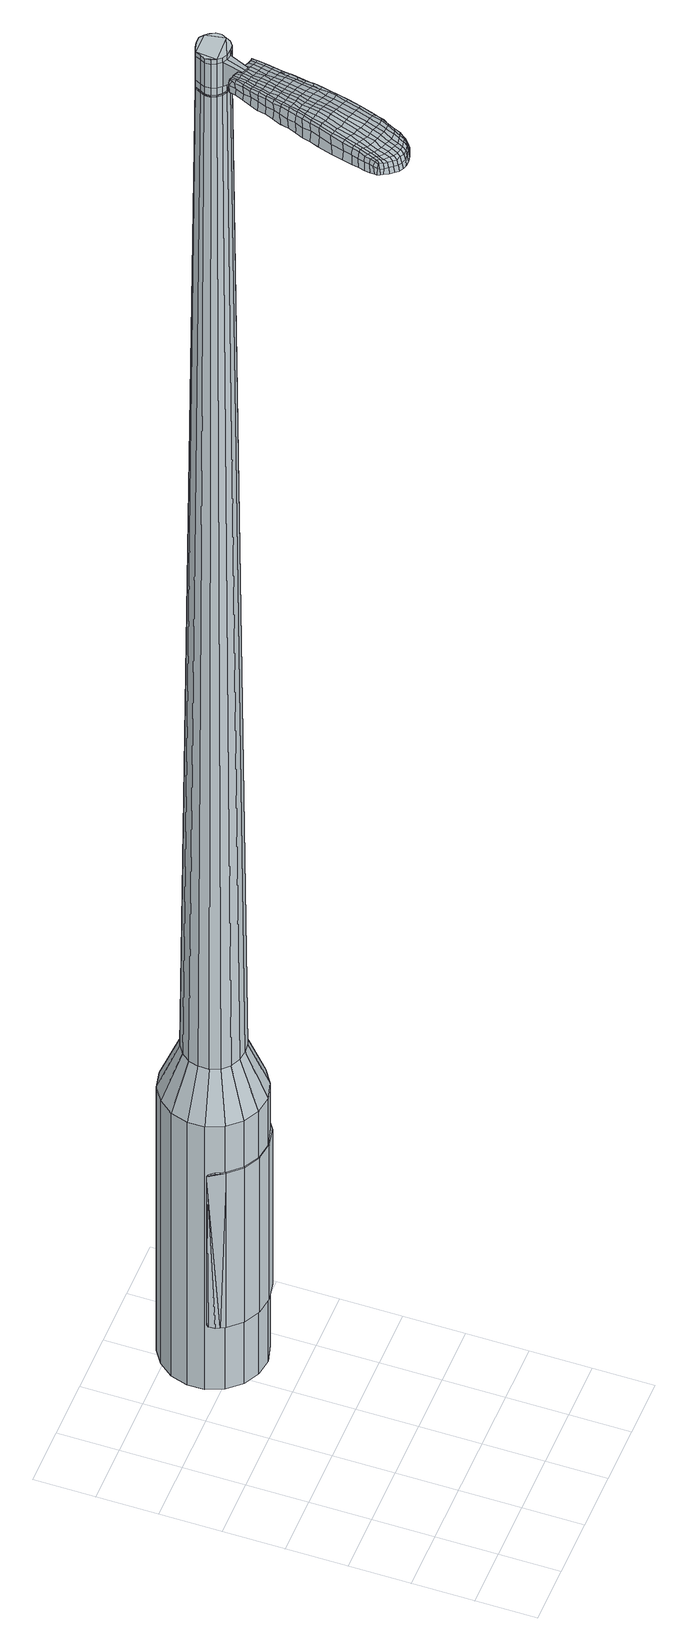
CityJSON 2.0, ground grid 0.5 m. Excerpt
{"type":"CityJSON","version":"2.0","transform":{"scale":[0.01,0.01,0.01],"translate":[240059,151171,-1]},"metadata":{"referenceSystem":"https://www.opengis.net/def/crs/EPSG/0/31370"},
"CityObjects":{
"object1":{"type":"GenericCityObject","attributes":{"cluster":842,"mean_distance_to_centroid":0.301,"new_centroid_x":240060.2,"new_centroid_y":151173.73,"mean_distance_to_camera":10.91,"H1":6.86,"H2":7.98,"Z_final":113.14,"cluster2":-1,"proj_x":240053.12,"proj_y":151171.48,"id_line":92975,"bearing_l":342.41,"distance":7.44,"orientation":"right","G_obj":252.41},"geometry":[{"type":"MultiSurface","lod":"2","boundaries":[[[0,1,2,3]],[[1,4,5,2]],[[4,6,7,5]],[[6,8,9,7]],[[8,10,11,9]],[[10,12,13,11]],[[12,14,15,13]],[[14,16,17,15]],[[16,18,19,17]],[[18,20,21,19]],[[20,22,23,21]],[[22,24,25,23]],[[24,26,27,25]],[[26,28,29,27]],[[28,30,31,29]],[[30,32,33,31]],[[32,34,35,33]],[[34,0,3,35]],[[36,37,38,39]],[[38,40,41,42]],[[41,43,42]],[[42,44,45,46]],[[45,47,46]],[[46,48,49,50]],[[49,51,50]],[[42,46,50,38]],[[50,52,39,38]],[[53,36,39]],[[2,5,7,35]],[[7,9,11,15]],[[11,13,15]],[[15,17,19,23]],[[19,21,23]],[[23,25,27,31]],[[27,29,31]],[[15,23,31,7]],[[31,33,35,7]],[[3,2,35]],[[1,0,54,55]],[[0,34,56,54]],[[34,32,57,56]],[[32,30,58,57]],[[30,28,59,58]],[[28,26,60,59]],[[26,24,61,60]],[[24,22,62,61]],[[22,20,63,62]],[[20,18,64,63]],[[18,16,65,64]],[[16,14,66,65]],[[14,12,67,66]],[[12,10,68,67]],[[10,8,69,68]],[[8,6,70,69]],[[6,4,71,70]],[[4,1,55,71]],[[55,54,72,73]],[[54,56,74,72]],[[56,57,75,74]],[[57,58,76,75]],[[58,59,77,76]],[[59,60,78,77]],[[60,61,79,78]],[[61,62,80,79]],[[62,63,81,80]],[[63,64,82,81]],[[64,65,83,82]],[[65,66,84,83]],[[66,67,85,84]],[[67,68,86,85]],[[68,69,87,86]],[[69,70,88,87]],[[70,71,89,88]],[[71,55,73,89]],[[90,91,92,93]],[[94,95,91,90]],[[96,97,95,94]],[[98,99,97,96]],[[77,100,99,98]],[[101,102,100,77]],[[103,104,102,101]],[[105,106,104,103]],[[107,108,106,105]],[[109,110,108,107]],[[83,111,110,109]],[[112,113,111,83]],[[114,115,113,112]],[[86,116,115,114]],[[117,118,116,86]],[[119,120,118,117]],[[121,122,120,119]],[[93,92,122,121]],[[123,124,125,126]],[[127,123,126,128]],[[129,127,128,130]],[[131,129,130,132]],[[133,131,132,134]],[[135,133,134,136]],[[137,135,136,138]],[[139,137,138,140]],[[141,139,140,142]],[[143,141,142,144]],[[145,143,144,146]],[[147,145,146,148]],[[149,147,148,150]],[[151,149,150,152]],[[153,151,152,154]],[[155,153,154,156]],[[73,72,90,93]],[[72,74,94,90]],[[74,75,96,94]],[[75,76,98,96]],[[76,77,98]],[[78,101,77]],[[78,79,103,101]],[[79,80,105,103]],[[80,81,107,105]],[[81,82,109,107]],[[82,83,109]],[[84,112,83]],[[84,85,114,112]],[[85,86,114]],[[87,117,86]],[[87,88,119,117]],[[88,89,121,119]],[[89,73,93,121]],[[157,158,92,91]],[[158,159,122,92]],[[159,160,120,122]],[[160,161,118,120]],[[161,116,118]],[[162,115,116]],[[162,163,113,115]],[[163,111,113]],[[164,110,111]],[[164,165,108,110]],[[165,166,106,108]],[[166,167,104,106]],[[167,168,102,104]],[[168,100,102]],[[169,99,100]],[[169,170,97,99]],[[170,171,95,97]],[[171,157,91,95]],[[39,52,155,172]],[[158,157,173,156]],[[53,39,172,124]],[[157,171,125,173]],[[36,53,124,123]],[[171,170,126,125]],[[37,36,123,127]],[[170,169,128,126]],[[38,37,127,129]],[[169,100,130,128]],[[40,38,129,131]],[[100,168,132,130]],[[41,40,131,133]],[[168,167,134,132]],[[43,41,133,135]],[[167,166,136,134]],[[42,43,135,137]],[[166,165,138,136]],[[44,42,137,139]],[[165,164,140,138]],[[45,44,139,141]],[[164,111,142,140]],[[47,45,141,143]],[[111,163,144,142]],[[46,47,143,145]],[[163,162,146,144]],[[48,46,145,147]],[[162,116,148,146]],[[49,48,147,149]],[[116,161,150,148]],[[51,49,149,151]],[[161,160,152,150]],[[50,51,151,153]],[[160,159,154,152]],[[52,50,153,155]],[[159,158,156,154]],[[155,156,174,175]],[[156,173,176,174]],[[173,125,177,176]],[[125,124,178,177]],[[124,172,179,178]],[[172,155,175,179]],[[180,181,182,183]],[[184,180,183,185]],[[180,184,186,187]],[[181,180,187,188]],[[189,190,191,192]],[[193,189,192,194]],[[189,193,195,196]],[[190,189,196,197]],[[198,199,200,201]],[[202,198,201,203]],[[198,202,204,205]],[[199,198,205,206]],[[207,208,209,210]],[[211,207,210,212]],[[207,211,213,214]],[[208,207,214,215]],[[216,217,218,219]],[[220,216,219,221]],[[216,220,222,223]],[[217,216,223,224]],[[225,226,227,228]],[[229,225,228,230]],[[225,229,231,232]],[[226,225,232,233]],[[234,235,236,237]],[[226,234,237,227]],[[234,226,233,238]],[[235,234,238,239]],[[240,241,242,243]],[[235,240,243,236]],[[240,235,239,244]],[[241,240,244,245]],[[246,184,185,247]],[[241,246,247,242]],[[246,241,245,248]],[[184,246,248,186]],[[249,250,251,252]],[[253,249,252,254]],[[249,253,255,256]],[[250,249,256,257]],[[258,259,260,261]],[[250,258,261,251]],[[258,250,257,262]],[[259,258,262,263]],[[264,265,266,267]],[[259,264,267,260]],[[264,259,263,268]],[[265,264,268,269]],[[270,271,272,273]],[[265,270,273,266]],[[270,265,269,274]],[[271,270,274,275]],[[276,181,188,277]],[[271,276,277,272]],[[276,271,275,278]],[[181,276,278,182]],[[279,280,281,282]],[[283,279,282,284]],[[279,283,285,286]],[[280,279,286,287]],[[288,289,290,291]],[[280,288,291,281]],[[288,280,287,292]],[[289,288,292,293]],[[294,295,296,297]],[[289,294,297,290]],[[294,289,293,298]],[[295,294,298,299]],[[300,193,194,301]],[[295,300,301,296]],[[300,295,299,302]],[[193,300,302,195]],[[303,304,305,306]],[[307,303,306,308]],[[303,307,309,310]],[[304,303,310,311]],[[312,313,314,315]],[[304,312,315,305]],[[312,304,311,316]],[[313,312,316,317]],[[318,319,320,321]],[[313,318,321,314]],[[318,313,317,322]],[[319,318,322,323]],[[324,325,326,327]],[[319,324,327,320]],[[324,319,323,328]],[[325,324,328,329]],[[330,190,197,331]],[[325,330,331,326]],[[330,325,329,332]],[[190,330,332,191]],[[333,219,218,334]],[[335,333,334,336]],[[333,335,337,338]],[[219,333,338,221]],[[339,335,336,340]],[[341,339,340,342]],[[339,341,343,344]],[[335,339,344,337]],[[345,341,342,346]],[[347,345,346,348]],[[345,347,349,350]],[[341,345,350,343]],[[351,347,348,352]],[[353,351,352,354]],[[351,353,355,356]],[[347,351,356,349]],[[357,353,354,358]],[[208,357,358,209]],[[357,208,215,359]],[[353,357,359,355]],[[360,361,206,205]],[[362,360,205,204]],[[360,362,363,364]],[[361,360,364,365]],[[366,367,365,364]],[[368,366,364,363]],[[366,368,369,370]],[[367,366,370,371]],[[372,373,371,370]],[[374,372,370,369]],[[372,374,375,376]],[[373,372,376,377]],[[378,379,377,376]],[[380,378,376,375]],[[378,380,213,211]],[[379,378,211,212]],[[381,382,383,384]],[[283,381,384,285]],[[381,283,284,385]],[[382,381,385,386]],[[387,202,203,388]],[[382,387,388,383]],[[387,382,386,389]],[[202,387,389,204]],[[390,391,392,393]],[[229,390,393,231]],[[390,229,230,394]],[[391,390,394,395]],[[396,397,398,399]],[[391,396,399,392]],[[396,391,395,400]],[[397,396,400,401]],[[402,199,206,403]],[[397,402,403,398]],[[402,397,401,404]],[[199,402,404,200]],[[405,406,407,408]],[[187,405,408,188]],[[405,187,186,409]],[[406,405,409,410]],[[411,412,413,414]],[[406,411,414,407]],[[411,406,410,415]],[[412,411,415,416]],[[417,210,209,418]],[[412,417,418,413]],[[417,412,416,419]],[[210,417,419,212]],[[420,421,422,423]],[[192,420,423,194]],[[420,192,191,424]],[[421,420,424,425]],[[426,214,213,427]],[[421,426,427,422]],[[426,421,425,428]],[[214,426,428,215]],[[429,430,431,432]],[[307,429,432,309]],[[429,307,308,433]],[[430,429,433,434]],[[435,220,221,436]],[[430,435,436,431]],[[435,430,434,437]],[[220,435,437,222]],[[438,439,440,441]],[[253,438,441,255]],[[438,253,254,442]],[[439,438,442,443]],[[444,445,446,447]],[[439,444,447,440]],[[444,439,443,448]],[[445,444,448,449]],[[450,217,224,451]],[[445,450,451,446]],[[450,445,449,452]],[[217,450,452,218]],[[453,454,443,442]],[[252,453,442,254]],[[453,252,251,455]],[[454,453,455,456]],[[457,458,449,448]],[[454,457,448,443]],[[457,454,456,459]],[[458,457,459,460]],[[461,334,218,452]],[[458,461,452,449]],[[461,458,460,462]],[[334,461,462,336]],[[463,464,465,466]],[[310,463,466,311]],[[463,310,309,432]],[[464,463,432,431]],[[467,338,337,468]],[[464,467,468,465]],[[467,464,431,436]],[[338,467,436,221]],[[469,470,456,455]],[[261,469,455,251]],[[469,261,260,471]],[[470,469,471,472]],[[473,474,460,459]],[[470,473,459,456]],[[473,470,472,475]],[[474,473,475,476]],[[477,340,336,462]],[[474,477,462,460]],[[477,474,476,478]],[[340,477,478,342]],[[479,480,481,482]],[[316,479,482,317]],[[479,316,311,466]],[[480,479,466,465]],[[483,344,343,484]],[[480,483,484,481]],[[483,480,465,468]],[[344,483,468,337]],[[485,486,472,471]],[[267,485,471,260]],[[485,267,266,487]],[[486,485,487,488]],[[489,490,476,475]],[[486,489,475,472]],[[489,486,488,491]],[[490,489,491,492]],[[493,346,342,478]],[[490,493,478,476]],[[493,490,492,494]],[[346,493,494,348]],[[495,496,497,498]],[[322,495,498,323]],[[495,322,317,482]],[[496,495,482,481]],[[499,350,349,500]],[[496,499,500,497]],[[499,496,481,484]],[[350,499,484,343]],[[501,502,488,487]],[[273,501,487,266]],[[501,273,272,503]],[[502,501,503,504]],[[505,506,492,491]],[[502,505,491,488]],[[505,502,504,507]],[[506,505,507,508]],[[509,352,348,494]],[[506,509,494,492]],[[509,506,508,510]],[[352,509,510,354]],[[511,512,513,514]],[[328,511,514,329]],[[511,328,323,498]],[[512,511,498,497]],[[515,356,355,516]],[[512,515,516,513]],[[515,512,497,500]],[[356,515,500,349]],[[517,518,504,503]],[[277,517,503,272]],[[517,277,188,408]],[[518,517,408,407]],[[519,520,508,507]],[[518,519,507,504]],[[519,518,407,414]],[[520,519,414,413]],[[521,358,354,510]],[[520,521,510,508]],[[521,520,413,418]],[[358,521,418,209]],[[522,523,425,424]],[[332,522,424,191]],[[522,332,329,514]],[[523,522,514,513]],[[524,359,215,428]],[[523,524,428,425]],[[524,523,513,516]],[[359,524,516,355]],[[525,526,386,385]],[[282,525,385,284]],[[525,282,281,527]],[[526,525,527,528]],[[529,362,204,389]],[[526,529,389,386]],[[529,526,528,530]],[[362,529,530,363]],[[531,532,533,534]],[[232,531,534,233]],[[531,232,231,393]],[[532,531,393,392]],[[535,536,537,538]],[[532,535,538,533]],[[535,532,392,399]],[[536,535,399,398]],[[539,361,365,540]],[[536,539,540,537]],[[539,536,398,403]],[[361,539,403,206]],[[541,542,528,527]],[[291,541,527,281]],[[541,291,290,543]],[[542,541,543,544]],[[545,368,363,530]],[[542,545,530,528]],[[545,542,544,546]],[[368,545,546,369]],[[547,548,549,550]],[[238,547,550,239]],[[547,238,233,534]],[[548,547,534,533]],[[551,552,553,554]],[[548,551,554,549]],[[551,548,533,538]],[[552,551,538,537]],[[555,367,371,556]],[[552,555,556,553]],[[555,552,537,540]],[[367,555,540,365]],[[557,558,544,543]],[[297,557,543,290]],[[557,297,296,559]],[[558,557,559,560]],[[561,374,369,546]],[[558,561,546,544]],[[561,558,560,562]],[[374,561,562,375]],[[563,564,565,566]],[[244,563,566,245]],[[563,244,239,550]],[[564,563,550,549]],[[567,568,569,570]],[[564,567,570,565]],[[567,564,549,554]],[[568,567,554,553]],[[571,373,377,572]],[[568,571,572,569]],[[571,568,553,556]],[[373,571,556,371]],[[573,574,560,559]],[[301,573,559,296]],[[573,301,194,423]],[[574,573,423,422]],[[575,380,375,562]],[[574,575,562,560]],[[575,574,422,427]],[[380,575,427,213]],[[576,577,410,409]],[[248,576,409,186]],[[576,248,245,566]],[[577,576,566,565]],[[578,579,416,415]],[[577,578,415,410]],[[578,577,565,570]],[[579,578,570,569]],[[580,379,212,419]],[[579,580,419,416]],[[580,579,569,572]],[[379,580,572,377]],[[581,582,583,584]],[[584,583,585,586]],[[587,585,583,588]],[[588,583,582,589]],[[590,591,592,593]],[[593,592,594,595]],[[596,594,592,597]],[[597,592,591,598]],[[599,600,601,602]],[[602,601,603,604]],[[605,603,601,606]],[[606,601,600,607]],[[608,609,610,611]],[[611,610,612,613]],[[614,612,610,615]],[[615,610,609,616]],[[617,618,619,620]],[[620,619,621,622]],[[623,621,619,624]],[[624,619,618,625]],[[626,627,628,629]],[[629,628,630,631]],[[632,630,628,633]],[[633,628,627,634]],[[635,636,637,638]],[[638,637,627,626]],[[634,627,637,639]],[[639,637,636,640]],[[641,642,643,644]],[[644,643,636,635]],[[640,636,643,645]],[[645,643,642,646]],[[586,585,647,648]],[[648,647,642,641]],[[646,642,647,649]],[[649,647,585,587]],[[650,651,652,653]],[[653,652,654,655]],[[656,654,652,657]],[[657,652,651,658]],[[659,660,661,662]],[[662,661,651,650]],[[658,651,661,663]],[[663,661,660,664]],[[665,666,667,668]],[[668,667,660,659]],[[664,660,667,669]],[[669,667,666,670]],[[671,672,673,674]],[[674,673,666,665]],[[670,666,673,675]],[[675,673,672,676]],[[589,582,677,678]],[[678,677,672,671]],[[676,672,677,679]],[[679,677,582,581]],[[680,681,682,683]],[[683,682,684,685]],[[686,684,682,687]],[[687,682,681,688]],[[689,690,691,692]],[[692,691,681,680]],[[688,681,691,693]],[[693,691,690,694]],[[695,696,697,698]],[[698,697,690,689]],[[694,690,697,699]],[[699,697,696,700]],[[595,594,701,702]],[[702,701,696,695]],[[700,696,701,703]],[[703,701,594,596]],[[704,705,706,707]],[[707,706,708,709]],[[710,708,706,711]],[[711,706,705,712]],[[713,714,715,716]],[[716,715,705,704]],[[712,705,715,717]],[[717,715,714,718]],[[719,720,721,722]],[[722,721,714,713]],[[718,714,721,723]],[[723,721,720,724]],[[725,726,727,728]],[[728,727,720,719]],[[724,720,727,729]],[[729,727,726,730]],[[598,591,731,732]],[[732,731,726,725]],[[730,726,731,733]],[[733,731,591,590]],[[617,620,734,735]],[[735,734,736,737]],[[738,736,734,739]],[[739,734,620,622]],[[737,736,740,741]],[[741,740,742,743]],[[744,742,740,745]],[[745,740,736,738]],[[743,742,746,747]],[[747,746,748,749]],[[750,748,746,751]],[[751,746,742,744]],[[749,748,752,753]],[[753,752,754,755]],[[756,754,752,757]],[[757,752,748,750]],[[755,754,758,759]],[[759,758,609,608]],[[616,609,758,760]],[[760,758,754,756]],[[607,761,762,606]],[[606,762,763,605]],[[764,763,762,765]],[[765,762,761,766]],[[766,767,768,765]],[[765,768,769,764]],[[770,769,768,771]],[[771,768,767,772]],[[772,773,774,771]],[[771,774,775,770]],[[776,775,774,777]],[[777,774,773,778]],[[778,779,780,777]],[[777,780,781,776]],[[614,781,780,612]],[[612,780,779,613]],[[782,783,784,785]],[[785,784,684,686]],[[685,684,784,786]],[[786,784,783,787]],[[604,603,788,789]],[[789,788,783,782]],[[787,783,788,790]],[[790,788,603,605]],[[791,792,793,794]],[[794,793,630,632]],[[631,630,793,795]],[[795,793,792,796]],[[797,798,799,800]],[[800,799,792,791]],[[796,792,799,801]],[[801,799,798,802]],[[607,600,803,804]],[[804,803,798,797]],[[802,798,803,805]],[[805,803,600,599]],[[806,807,808,809]],[[809,808,588,589]],[[587,588,808,810]],[[810,808,807,811]],[[812,813,814,815]],[[815,814,807,806]],[[811,807,814,816]],[[816,814,813,817]],[[608,611,818,819]],[[819,818,813,812]],[[817,813,818,820]],[[820,818,611,613]],[[821,822,823,824]],[[824,823,593,595]],[[590,593,823,825]],[[825,823,822,826]],[[614,615,827,828]],[[828,827,822,821]],[[826,822,827,829]],[[829,827,615,616]],[[830,831,832,833]],[[833,832,708,710]],[[709,708,832,834]],[[834,832,831,835]],[[622,621,836,837]],[[837,836,831,830]],[[835,831,836,838]],[[838,836,621,623]],[[839,840,841,656]],[[841,654,656]],[[655,654,841,842]],[[842,841,840,843]],[[844,845,846,847]],[[847,846,840,839]],[[843,840,846,848]],[[848,846,845,849]],[[625,618,850,851]],[[851,850,845,844]],[[849,845,850,852]],[[852,850,618,617]],[[843,853,854,842]],[[842,854,653,655]],[[650,653,854,855]],[[855,854,853,856]],[[849,857,858,848]],[[848,858,853,843]],[[856,853,858,859]],[[859,858,857,860]],[[617,735,861,852]],[[852,861,857,849]],[[860,857,861,862]],[[862,861,735,737]],[[863,864,865,866]],[[866,865,711,712]],[[710,711,865,833]],[[833,865,864,830]],[[738,739,867,868]],[[868,867,864,863]],[[830,864,867,837]],[[837,867,739,622]],[[856,869,870,855]],[[855,870,662,650]],[[659,662,870,871]],[[871,870,869,872]],[[860,873,874,859]],[[859,874,869,856]],[[872,869,874,875]],[[875,874,873,876]],[[737,741,877,862]],[[862,877,873,860]],[[876,873,877,878]],[[878,877,741,743]],[[879,880,881,882]],[[882,881,717,718]],[[712,717,881,866]],[[866,881,880,863]],[[744,745,883,884]],[[884,883,880,879]],[[863,880,883,868]],[[868,883,745,738]],[[872,885,886,871]],[[871,886,668,659]],[[665,668,886,887]],[[887,886,885,888]],[[876,889,890,875]],[[875,890,885,872]],[[888,885,890,891]],[[891,890,889,892]],[[743,747,893,878]],[[878,893,889,876]],[[892,889,893,894]],[[894,893,747,749]],[[895,896,897,898]],[[898,897,723,724]],[[718,723,897,882]],[[882,897,896,879]],[[750,751,899,900]],[[900,899,896,895]],[[879,896,899,884]],[[884,899,751,744]],[[888,901,902,887]],[[887,902,674,665]],[[671,674,902,903]],[[903,902,901,904]],[[892,905,906,891]],[[891,906,901,888]],[[904,901,906,907]],[[907,906,905,908]],[[749,753,909,894]],[[894,909,905,892]],[[908,905,909,910]],[[910,909,753,755]],[[911,912,913,914]],[[914,913,729,730]],[[724,729,913,898]],[[898,913,912,895]],[[756,757,915,916]],[[916,915,912,911]],[[895,912,915,900]],[[900,915,757,750]],[[904,917,918,903]],[[903,918,678,671]],[[589,678,918,809]],[[809,918,917,806]],[[908,919,920,907]],[[907,920,917,904]],[[806,917,920,815]],[[815,920,919,812]],[[755,759,921,910]],[[910,921,919,908]],[[812,919,921,819]],[[819,921,759,608]],[[826,922,923,825]],[[825,923,733,590]],[[730,733,923,914]],[[914,923,922,911]],[[616,760,924,829]],[[829,924,922,826]],[[911,922,924,916]],[[916,924,760,756]],[[787,925,926,786]],[[786,926,683,685]],[[680,683,926,927]],[[927,926,925,928]],[[605,763,929,790]],[[790,929,925,787]],[[928,925,929,930]],[[930,929,763,764]],[[931,932,933,934]],[[934,933,633,634]],[[632,633,933,794]],[[794,933,932,791]],[[935,936,937,938]],[[938,937,932,931]],[[791,932,937,800]],[[800,937,936,797]],[[766,761,939,940]],[[940,939,936,935]],[[797,936,939,804]],[[804,939,761,607]],[[928,941,942,927]],[[927,942,692,680]],[[689,692,942,943]],[[943,942,941,944]],[[764,769,945,930]],[[930,945,941,928]],[[944,941,945,946]],[[946,945,769,770]],[[947,948,949,950]],[[950,949,639,640]],[[634,639,949,934]],[[934,949,948,931]],[[951,952,953,954]],[[954,953,948,947]],[[931,948,953,938]],[[938,953,952,935]],[[772,767,955,956]],[[956,955,952,951]],[[935,952,955,940]],[[940,955,767,766]],[[944,957,958,943]],[[943,958,698,689]],[[695,698,958,959]],[[959,958,957,960]],[[770,775,961,946]],[[946,961,957,944]],[[960,957,961,962]],[[962,961,775,776]],[[963,964,965,966]],[[966,965,645,646]],[[640,645,965,950]],[[950,965,964,947]],[[967,968,969,970]],[[970,969,964,963]],[[947,964,969,954]],[[954,969,968,951]],[[778,773,971,972]],[[972,971,968,967]],[[951,968,971,956]],[[956,971,773,772]],[[960,973,974,959]],[[959,974,702,695]],[[595,702,974,824]],[[824,974,973,821]],[[776,781,975,962]],[[962,975,973,960]],[[821,973,975,828]],[[828,975,781,614]],[[811,976,977,810]],[[810,977,649,587]],[[646,649,977,966]],[[966,977,976,963]],[[817,978,979,816]],[[816,979,976,811]],[[963,976,979,970]],[[970,979,978,967]],[[613,779,980,820]],[[820,980,978,817]],[[967,978,980,972]],[[972,980,779,778]],[[581,584,183,182]],[[584,586,185,183]],[[596,597,196,195]],[[597,598,197,196]],[[599,602,201,200]],[[602,604,203,201]],[[623,624,223,222]],[[624,625,224,223]],[[626,629,228,227]],[[629,631,230,228]],[[635,638,237,236]],[[638,626,227,237]],[[641,644,243,242]],[[644,635,236,243]],[[586,648,247,185]],[[648,641,242,247]],[[656,657,256,255]],[[657,658,257,256]],[[658,663,262,257]],[[663,664,263,262]],[[664,669,268,263]],[[669,670,269,268]],[[670,675,274,269]],[[675,676,275,274]],[[676,679,278,275]],[[679,581,182,278]],[[686,687,286,285]],[[687,688,287,286]],[[688,693,292,287]],[[693,694,293,292]],[[694,699,298,293]],[[699,700,299,298]],[[700,703,302,299]],[[703,596,195,302]],[[704,707,306,305]],[[707,709,308,306]],[[713,716,315,314]],[[716,704,305,315]],[[719,722,321,320]],[[722,713,314,321]],[[725,728,327,326]],[[728,719,320,327]],[[598,732,331,197]],[[732,725,326,331]],[[782,785,384,383]],[[785,686,285,384]],[[604,789,388,203]],[[789,782,383,388]],[[631,795,394,230]],[[795,796,395,394]],[[796,801,400,395]],[[801,802,401,400]],[[802,805,404,401]],[[805,599,200,404]],[[709,834,433,308]],[[834,835,434,433]],[[835,838,437,434]],[[838,623,222,437]],[[839,656,441,440]],[[656,255,441]],[[844,847,447,446]],[[847,839,440,447]],[[625,851,451,224]],[[851,844,446,451]],[[981,982,983,984]],[[985,986,984,983]],[[987,988,989,990]],[[991,992,993,994]],[[982,995,996,983]],[[997,985,983,996]],[[998,987,990,999]],[[1000,1001,992,991]],[[995,1002,1003,996]],[[1003,1004,997,996]],[[1005,998,999,1006]],[[1007,1001,1000,1008]],[[1002,1009,1010,1003]],[[1010,1011,1004,1003]],[[1012,1005,1006,1013]],[[1014,1007,1008,1015]],[[1016,1017,1018,1019]],[[1020,1021,1017,1016]],[[1020,1022,1023,1021]],[[1022,1024,1025,1023]],[[1026,1027,1028,1029]],[[1030,1031,1027,1026]],[[1032,1033,1031,1030]],[[1034,1035,1033,1032]],[[1029,1018,1017,1026]],[[1026,1017,1021,1030]],[[1021,1023,1032,1030]],[[1023,1025,1034,1032]],[[990,989,986,985]],[[999,990,985,997]],[[1004,1006,999,997]],[[1011,1013,1006,1004]],[[991,994,988,987]],[[1000,991,987,998]],[[1008,1000,998,1005]],[[1015,1008,1005,1012]],[[992,1016,1019,993]],[[1001,1020,1016,992]],[[1022,1020,1001,1007]],[[1024,1022,1007,1014]],[[1036,1037,1038,1039]],[[1038,1040,1041,1042]],[[1038,1042,1043,1044]],[[1038,1044,1039]],[[1045,1036,1039,1046]],[[1047,1046,1039,1048]],[[1049,1048,1039]],[[1050,1038,1037,1051]],[[1052,1050,1051,1053]],[[1054,1052,1053,1055]],[[1056,1054,1055,1057]],[[1058,1056,1057,1059]],[[1059,1060,1061,1062]],[[1059,1062,1063,1064]],[[1059,1064,1065,1066]],[[1065,1067,1068,1069]],[[1065,1069,1070,1071]],[[1065,1071,1066]],[[1059,1066,1058]],[[1072,1073,1037,1036]],[[1074,1075,1040,1038]],[[1076,1077,1049,1039]],[[1073,1078,1051,1037]],[[1079,1074,1038,1050]],[[1078,1080,1053,1051]],[[1081,1079,1050,1052]],[[1080,1082,1055,1053]],[[1083,1081,1052,1054]],[[1082,1084,1057,1055]],[[1085,1083,1054,1056]],[[1084,1086,1059,1057]],[[1087,1085,1056,1058]],[[1086,1088,1060,1059]],[[1089,1090,1067,1065]],[[1091,1087,1058,1066]],[[1061,1060,1088,1092]],[[1062,1061,1092,1093]],[[1063,1062,1093,1094]],[[1064,1063,1094,1095]],[[1065,1064,1095,1089]],[[1096,1072,1036,1045]],[[1097,1096,1045,1046]],[[1098,1097,1046,1047]],[[1099,1098,1047,1048]],[[1077,1099,1048,1049]],[[1041,1040,1075,1100]],[[1068,1067,1090,1101]],[[1042,1041,1100,1102]],[[1043,1042,1102,1103]],[[1044,1043,1103,1104]],[[1039,1044,1104,1076]],[[1069,1068,1101,1105]],[[1070,1069,1105,1106]],[[1071,1070,1106,1107]],[[1066,1071,1107,1091]]]}]}
},
"vertices":[
[109,230,384],[96,237,384],[96,237,96],[109,230,96],[86,248,384],[86,248,96],[80,262,384],[80,262,96],[80,276,384],[80,276,96],[84,290,384],[84,290,96],[93,302,384],[93,302,96],[105,310,384],[105,310,96],[120,313,384],[120,313,96],[134,311,384],[134,311,96],[147,304,384],[147,304,96],[157,293,384],[157,293,96],[163,280,384],[163,280,96],[163,265,384],[163,265,96],[159,251,384],[159,251,96],[150,240,384],[150,240,96],[138,232,384],[138,232,96],[123,228,384],[123,228,96],[127,258,1524],[131,261,1524],[133,265,1524],[117,258,1524],[135,269,1524],[135,274,1524],[130,281,1524],[133,278,1524],[126,284,1524],[121,284,1524],[112,281,1524],[116,283,1524],[110,277,1524],[108,273,1524],[110,264,1524],[108,268,1524],[113,260,1524],[122,257,1524],[114,247,429],[106,251,429],[123,246,429],[131,247,429],[139,252,429],[144,259,429],[147,267,429],[146,276,429],[143,284,429],[137,291,429],[129,295,429],[120,296,429],[112,294,429],[105,289,429],[99,282,429],[97,274,429],[97,265,429],[100,257,429],[117,258,1483],[113,260,1483],[122,257,1483],[127,258,1483],[131,261,1483],[133,265,1483],[135,269,1483],[135,274,1483],[133,278,1483],[130,281,1483],[126,284,1483],[121,284,1483],[116,283,1483],[112,281,1483],[110,277,1483],[108,273,1483],[108,268,1483],[110,264,1483],[118,258,1483],[118,258,1485],[114,261,1485],[114,261,1483],[122,258,1483],[122,258,1485],[126,259,1483],[126,259,1485],[130,261,1483],[130,261,1485],[133,265,1485],[134,269,1483],[134,269,1485],[134,274,1483],[134,274,1485],[132,278,1483],[132,278,1485],[129,281,1483],[129,281,1485],[125,283,1483],[125,283,1485],[121,284,1485],[117,283,1483],[117,283,1485],[113,280,1483],[113,280,1485],[110,277,1485],[109,272,1483],[109,272,1485],[109,268,1483],[109,268,1485],[111,264,1483],[111,264,1485],[127,258,1519],[122,257,1519],[122,257,1493],[127,258,1493],[131,261,1519],[131,261,1493],[133,265,1519],[133,265,1493],[135,269,1519],[135,269,1493],[135,274,1519],[135,274,1493],[133,278,1519],[133,278,1493],[130,281,1519],[130,281,1493],[126,284,1519],[126,284,1493],[121,284,1519],[121,284,1493],[116,283,1519],[116,283,1493],[112,281,1519],[112,281,1493],[110,277,1519],[110,277,1493],[108,273,1519],[108,273,1493],[108,268,1519],[108,268,1493],[110,264,1519],[110,264,1493],[113,260,1519],[113,260,1493],[117,258,1485],[113,260,1485],[110,264,1485],[108,268,1485],[108,273,1485],[112,281,1485],[116,283,1485],[126,284,1485],[130,281,1485],[133,278,1485],[135,274,1485],[135,269,1485],[131,261,1485],[127,258,1485],[122,257,1485],[117,258,1519],[117,258,1493],[109,241,1513],[109,241,1518],[112,240,1513],[115,239,1513],[115,239,1518],[112,240,1518],[71,175,1519],[73,182,1518],[71,181,1509],[69,175,1510],[68,167,1519],[66,167,1510],[70,168,1526],[73,176,1525],[75,183,1525],[107,164,1519],[109,170,1518],[108,172,1525],[106,165,1525],[105,155,1519],[104,157,1526],[106,154,1510],[109,162,1510],[110,169,1509],[69,99,1519],[65,100,1519],[65,99,1513],[68,98,1513],[73,99,1519],[73,98,1513],[73,100,1524],[69,100,1524],[66,102,1524],[91,170,1530],[93,177,1529],[90,178,1529],[88,171,1530],[88,161,1531],[85,162,1531],[92,160,1530],[94,168,1530],[97,175,1529],[115,247,1512],[113,247,1512],[112,246,1517],[115,245,1517],[118,246,1512],[117,245,1517],[118,245,1506],[115,246,1506],[112,247,1506],[54,119,1519],[55,122,1519],[53,121,1512],[53,118,1512],[54,116,1518],[53,116,1512],[55,116,1522],[55,118,1523],[56,122,1524],[56,127,1519],[57,132,1519],[55,131,1512],[54,126,1512],[57,127,1524],[59,132,1525],[59,138,1519],[61,145,1519],[59,145,1511],[57,137,1511],[60,138,1526],[62,146,1526],[64,156,1519],[62,155,1510],[66,157,1526],[97,244,1513],[94,237,1513],[96,238,1518],[98,245,1517],[99,250,1512],[100,248,1516],[98,249,1506],[96,244,1507],[93,237,1507],[92,230,1514],[89,223,1515],[90,224,1520],[93,231,1519],[90,230,1507],[87,223,1507],[86,216,1515],[84,209,1516],[85,210,1522],[88,217,1521],[85,216,1508],[82,209,1508],[81,203,1517],[78,196,1517],[80,196,1524],[83,203,1523],[79,202,1508],[77,195,1509],[76,189,1518],[78,189,1524],[74,188,1509],[88,107,1519],[89,110,1519],[88,111,1524],[87,108,1523],[87,105,1518],[86,106,1522],[88,104,1512],[89,106,1512],[90,109,1512],[91,114,1519],[94,120,1519],[92,121,1525],[90,115,1524],[92,113,1512],[95,118,1512],[96,125,1519],[98,133,1519],[97,134,1526],[95,126,1526],[97,124,1511],[99,131,1511],[102,144,1519],[101,145,1526],[103,142,1510],[126,235,1513],[124,228,1513],[125,227,1507],[127,234,1507],[127,241,1512],[128,240,1506],[126,240,1516],[125,236,1517],[123,229,1518],[122,220,1514],[120,213,1515],[121,212,1507],[123,219,1507],[121,222,1519],[119,214,1520],[119,206,1515],[117,199,1516],[118,197,1508],[120,204,1508],[118,207,1521],[116,200,1522],[115,192,1517],[113,184,1517],[114,183,1509],[116,190,1508],[114,193,1523],[112,186,1524],[111,177,1518],[112,176,1509],[110,179,1524],[113,240,1519],[111,241,1519],[111,233,1520],[108,234,1520],[114,232,1520],[116,239,1519],[109,226,1522],[106,227,1522],[106,219,1523],[104,220,1523],[109,218,1523],[111,225,1521],[104,212,1524],[101,213,1524],[102,205,1525],[99,206,1525],[105,204,1525],[107,211,1524],[100,198,1526],[97,199,1526],[97,191,1527],[95,192,1527],[101,190,1527],[103,197,1526],[95,184,1528],[92,185,1528],[99,183,1528],[70,103,1527],[66,104,1527],[74,103,1526],[75,107,1527],[71,108,1528],[68,109,1528],[73,114,1529],[70,115,1529],[77,113,1528],[80,120,1530],[76,121,1530],[72,122,1530],[78,128,1531],[74,129,1531],[82,127,1530],[84,135,1531],[81,136,1531],[77,137,1531],[84,149,1531],[81,150,1531],[88,148,1531],[85,103,1518],[82,102,1519],[83,101,1513],[86,102,1513],[85,105,1523],[82,103,1523],[78,100,1519],[78,99,1513],[78,101,1524],[54,114,1518],[55,111,1518],[56,112,1523],[55,115,1523],[53,113,1513],[54,111,1513],[57,108,1519],[59,105,1519],[60,106,1524],[58,109,1523],[56,107,1513],[59,104,1513],[62,102,1519],[62,103,1524],[61,101,1513],[74,176,1528],[76,175,1528],[78,182,1528],[77,182,1527],[71,167,1528],[73,167,1529],[79,174,1529],[82,173,1530],[84,180,1529],[81,181,1528],[76,165,1529],[79,164,1530],[85,172,1530],[87,179,1529],[82,163,1531],[105,166,1528],[103,166,1529],[100,158,1529],[103,157,1528],[107,173,1527],[105,173,1528],[99,167,1529],[96,159,1530],[101,174,1528],[127,243,1512],[125,243,1512],[124,242,1517],[126,242,1517],[127,242,1506],[125,242,1506],[121,244,1512],[121,243,1517],[122,244,1506],[101,251,1512],[103,251,1512],[102,250,1506],[100,251,1506],[101,250,1517],[103,249,1517],[105,250,1512],[107,249,1512],[107,248,1506],[104,249,1506],[105,249,1517],[107,248,1517],[110,248,1512],[109,247,1506],[110,247,1517],[100,245,1519],[101,244,1519],[97,238,1520],[99,237,1520],[103,243,1519],[106,243,1519],[101,236,1520],[103,236,1520],[108,242,1519],[106,235,1520],[124,237,1519],[122,237,1519],[120,230,1520],[122,229,1520],[119,238,1519],[117,231,1520],[94,231,1521],[96,230,1521],[92,224,1522],[94,223,1522],[98,229,1521],[101,229,1521],[96,222,1522],[98,221,1523],[103,228,1522],[101,221,1523],[120,222,1521],[118,223,1521],[116,216,1522],[118,215,1522],[115,224,1521],[113,217,1522],[89,217,1523],[91,216,1523],[87,210,1524],[88,209,1524],[93,215,1523],[96,214,1524],[91,208,1525],[94,207,1525],[99,214,1524],[96,207,1525],[116,208,1523],[114,209,1523],[112,201,1524],[114,201,1524],[111,210,1524],[109,203,1525],[84,203,1525],[86,202,1525],[82,196,1526],[83,195,1526],[88,201,1526],[91,200,1526],[86,194,1527],[89,193,1527],[94,200,1526],[92,193,1527],[112,194,1525],[110,194,1525],[108,187,1526],[111,187,1526],[107,195,1526],[105,188,1527],[79,189,1527],[81,188,1527],[83,188,1527],[86,187,1528],[89,186,1528],[109,180,1527],[106,180,1527],[103,181,1528],[85,107,1525],[83,105,1525],[87,110,1526],[84,109,1526],[79,104,1526],[80,108,1527],[56,117,1525],[57,115,1525],[58,118,1526],[57,120,1525],[58,112,1525],[61,109,1526],[62,113,1527],[59,116,1526],[63,106,1526],[65,111,1527],[89,115,1526],[86,114,1527],[91,121,1527],[89,120,1528],[82,113,1528],[84,120,1529],[58,125,1526],[59,123,1527],[61,130,1528],[60,131,1527],[61,121,1527],[63,119,1528],[65,125,1529],[63,127,1528],[66,117,1528],[69,123,1530],[93,127,1528],[91,126,1529],[96,134,1528],[93,134,1529],[87,126,1529],[89,135,1530],[61,137,1528],[63,136,1528],[65,144,1529],[64,145,1528],[65,134,1529],[68,132,1530],[70,140,1530],[68,142,1530],[71,130,1530],[74,139,1531],[99,146,1529],[97,146,1529],[93,147,1530],[67,156,1528],[69,155,1529],[71,154,1530],[74,152,1530],[78,151,1531],[73,181,1509],[75,181,1518],[73,175,1518],[71,174,1509],[70,167,1519],[68,166,1510],[72,167,1525],[74,175,1525],[77,182,1525],[106,172,1525],[107,171,1518],[106,164,1518],[104,165,1525],[103,156,1519],[102,157,1525],[104,154,1510],[107,162,1509],[108,169,1509],[66,101,1513],[66,102,1519],[69,101,1519],[69,100,1513],[73,101,1519],[73,100,1513],[73,102,1524],[69,102,1524],[66,104,1524],[90,177,1528],[93,176,1528],[91,169,1529],[88,170,1529],[88,161,1529],[85,162,1529],[91,160,1529],[94,168,1529],[96,175,1528],[112,244,1516],[112,245,1512],[114,244,1512],[114,244,1516],[117,243,1512],[117,243,1516],[117,243,1506],[114,244,1506],[112,244,1506],[55,121,1512],[57,122,1519],[56,118,1518],[55,118,1512],[56,116,1518],[55,116,1512],[57,117,1522],[57,118,1523],[58,122,1523],[57,131,1512],[59,132,1519],[58,126,1519],[56,126,1512],[59,126,1524],[60,132,1525],[61,144,1511],[63,145,1519],[60,137,1519],[59,137,1511],[62,138,1525],[64,145,1526],[66,156,1519],[64,155,1510],[68,156,1526],[97,237,1518],[96,237,1513],[99,244,1513],[100,244,1517],[101,248,1512],[101,247,1515],[100,248,1506],[98,243,1506],[95,236,1507],[92,223,1520],[91,223,1514],[93,230,1514],[95,230,1519],[92,229,1507],[89,222,1507],[87,209,1522],[85,209,1516],[88,216,1515],[90,216,1521],[86,215,1508],[84,208,1508],[82,195,1523],[80,195,1517],[83,202,1516],[84,202,1522],[81,201,1508],[78,194,1508],[78,188,1517],[79,188,1524],[76,187,1509],[87,112,1523],[88,111,1519],[86,108,1518],[85,109,1523],[85,106,1518],[85,107,1522],[86,105,1512],[87,107,1512],[89,110,1512],[91,122,1525],[92,121,1519],[90,115,1519],[89,116,1524],[91,114,1512],[93,119,1512],[95,135,1526],[96,134,1519],[94,126,1519],[93,127,1525],[95,125,1511],[97,132,1511],[100,145,1519],[99,146,1526],[101,143,1510],[123,227,1507],[122,228,1513],[124,235,1513],[125,234,1506],[125,240,1512],[126,239,1506],[124,240,1515],[123,236,1517],[121,229,1518],[119,212,1507],[118,214,1514],[120,221,1514],[121,220,1507],[119,222,1519],[117,215,1520],[116,198,1508],[115,199,1516],[117,206,1515],[118,205,1508],[116,208,1521],[114,200,1522],[112,183,1508],[111,185,1517],[113,192,1516],[114,190,1508],[112,193,1522],[110,186,1523],[109,178,1517],[110,176,1509],[108,179,1524],[113,239,1518],[110,240,1518],[111,233,1519],[108,233,1519],[113,232,1519],[115,238,1518],[108,226,1520],[106,226,1520],[106,218,1521],[104,219,1521],[109,217,1521],[111,225,1520],[104,211,1523],[101,212,1523],[102,204,1524],[99,205,1524],[105,203,1524],[107,210,1523],[99,197,1525],[97,198,1525],[97,190,1526],[94,191,1526],[100,189,1526],[103,196,1525],[95,183,1527],[92,184,1527],[98,182,1527],[67,106,1526],[70,105,1526],[74,104,1525],[75,108,1526],[71,108,1526],[68,109,1526],[70,115,1528],[73,114,1528],[77,114,1527],[79,121,1528],[76,121,1529],[72,122,1529],[74,129,1530],[78,128,1530],[81,127,1529],[84,136,1530],[80,136,1530],[77,138,1530],[81,150,1530],[84,149,1530],[88,148,1530],[82,103,1513],[82,104,1518],[84,105,1518],[85,104,1512],[84,106,1523],[82,105,1523],[77,102,1519],[78,101,1513],[77,103,1523],[58,113,1523],[57,112,1518],[56,114,1518],[57,115,1523],[55,114,1512],[56,112,1512],[61,107,1523],[61,106,1519],[59,109,1519],[59,110,1523],[58,109,1513],[60,105,1513],[63,104,1519],[64,105,1524],[63,103,1513],[79,181,1527],[76,174,1527],[75,175,1527],[78,182,1526],[73,167,1527],[74,166,1528],[84,179,1528],[82,172,1528],[79,173,1528],[81,180,1527],[76,165,1528],[79,164,1529],[85,171,1529],[87,178,1528],[82,163,1529],[100,158,1528],[102,166,1527],[104,166,1527],[101,158,1527],[105,173,1526],[104,173,1527],[98,167,1528],[96,159,1528],[100,174,1527],[123,241,1516],[124,241,1512],[125,241,1512],[124,241,1516],[126,240,1506],[124,240,1506],[121,242,1512],[120,242,1516],[121,241,1506],[101,248,1506],[102,248,1512],[101,249,1512],[102,248,1516],[102,247,1516],[106,246,1506],[107,247,1512],[104,248,1512],[103,247,1506],[104,247,1516],[107,246,1516],[109,246,1512],[109,245,1506],[109,245,1516],[101,243,1518],[100,243,1518],[98,237,1519],[99,236,1519],[106,242,1518],[103,242,1518],[101,236,1519],[103,235,1519],[108,241,1518],[106,234,1519],[120,230,1519],[122,236,1518],[123,236,1518],[121,229,1519],[119,237,1518],[117,231,1519],[96,229,1520],[95,230,1520],[93,223,1521],[94,222,1521],[101,228,1520],[98,229,1520],[96,222,1521],[98,221,1521],[103,227,1520],[101,220,1521],[116,215,1521],[118,222,1520],[119,222,1520],[117,215,1521],[115,223,1520],[113,216,1521],[91,215,1522],[90,216,1522],[88,209,1523],[89,208,1523],[96,214,1522],[93,215,1522],[91,208,1523],[94,207,1524],[99,213,1523],[96,206,1524],[112,201,1523],[114,208,1522],[115,208,1522],[113,201,1523],[110,209,1522],[108,202,1523],[86,202,1524],[85,202,1524],[83,195,1525],[84,195,1525],[91,200,1525],[89,201,1524],[86,194,1525],[89,193,1526],[94,199,1525],[92,192,1526],[108,187,1525],[110,194,1524],[111,194,1524],[109,187,1525],[106,195,1524],[104,188,1525],[81,188,1526],[80,188,1526],[86,186,1527],[84,187,1526],[89,185,1527],[106,180,1526],[107,180,1526],[102,181,1526],[82,107,1524],[84,108,1524],[86,111,1525],[84,110,1525],[78,105,1525],[80,109,1525],[59,119,1525],[59,115,1524],[58,117,1524],[59,121,1525],[63,113,1526],[62,110,1525],[60,112,1524],[61,116,1525],[64,107,1525],[65,111,1526],[86,115,1526],[88,116,1526],[90,122,1526],[88,121,1527],[82,114,1526],[84,121,1527],[62,130,1527],[60,124,1526],[60,125,1526],[61,131,1526],[66,126,1528],[64,119,1527],[62,121,1526],[64,128,1527],[67,117,1527],[69,124,1528],[90,127,1527],[92,127,1527],[94,135,1527],[93,135,1528],[86,127,1528],[89,135,1529],[66,144,1528],[64,136,1527],[63,137,1527],[65,145,1527],[71,140,1529],[68,132,1529],[66,134,1528],[68,142,1528],[71,130,1529],[74,139,1530],[96,146,1528],[98,146,1528],[92,147,1529],[70,155,1528],[69,156,1528],[75,152,1529],[72,154,1529],[78,151,1530],[100,248,1508],[106,246,1508],[95,215,1509],[88,218,1509],[88,195,1510],[80,198,1510],[76,158,1512],[67,160,1512],[72,178,1511],[81,175,1511],[70,140,1513],[66,127,1514],[58,130,1514],[61,143,1513],[113,244,1508],[103,213,1509],[96,193,1510],[84,155,1512],[90,172,1511],[79,138,1513],[75,125,1514],[119,242,1508],[110,211,1509],[105,190,1510],[93,152,1512],[99,169,1511],[83,122,1514],[88,135,1513],[126,240,1508],[118,208,1509],[113,187,1510],[102,149,1512],[108,166,1511],[92,119,1514],[97,132,1513],[63,115,1514],[63,110,1514],[56,112,1514],[55,117,1514],[71,112,1514],[69,107,1514],[79,109,1514],[76,105,1514],[87,107,1514],[83,103,1514],[64,104,1515],[66,100,1515],[65,101,1515],[60,106,1515],[68,103,1515],[67,100,1515],[72,102,1515],[68,100,1515],[76,100,1515],[69,99,1515],[153,241,334],[150,238,334],[150,238,165],[159,249,171],[153,241,165],[155,244,165],[157,246,166],[158,248,167],[159,249,169],[155,244,334],[157,246,333],[158,248,332],[159,249,331],[159,249,328],[138,230,165],[138,230,334],[123,227,165],[123,227,334],[108,229,165],[108,229,334],[95,236,165],[95,236,334],[85,247,165],[85,247,334],[83,251,334],[81,254,334],[80,257,333],[79,259,332],[79,260,331],[79,260,328],[83,251,165],[79,260,171],[79,260,169],[79,259,167],[80,257,166],[81,254,165],[151,243,334],[148,240,334],[148,240,165],[151,243,165],[157,251,171],[157,251,328],[137,233,334],[137,233,165],[123,230,334],[123,230,165],[109,232,334],[109,232,165],[97,238,334],[97,238,165],[87,248,334],[87,248,165],[86,252,334],[81,261,328],[81,261,171],[86,252,165],[84,255,334],[83,258,333],[82,260,332],[82,261,331],[153,246,334],[155,248,333],[156,250,332],[157,250,331],[153,246,165],[82,261,169],[155,248,166],[156,250,167],[157,250,169],[82,260,167],[83,258,166],[84,255,165]
]}
